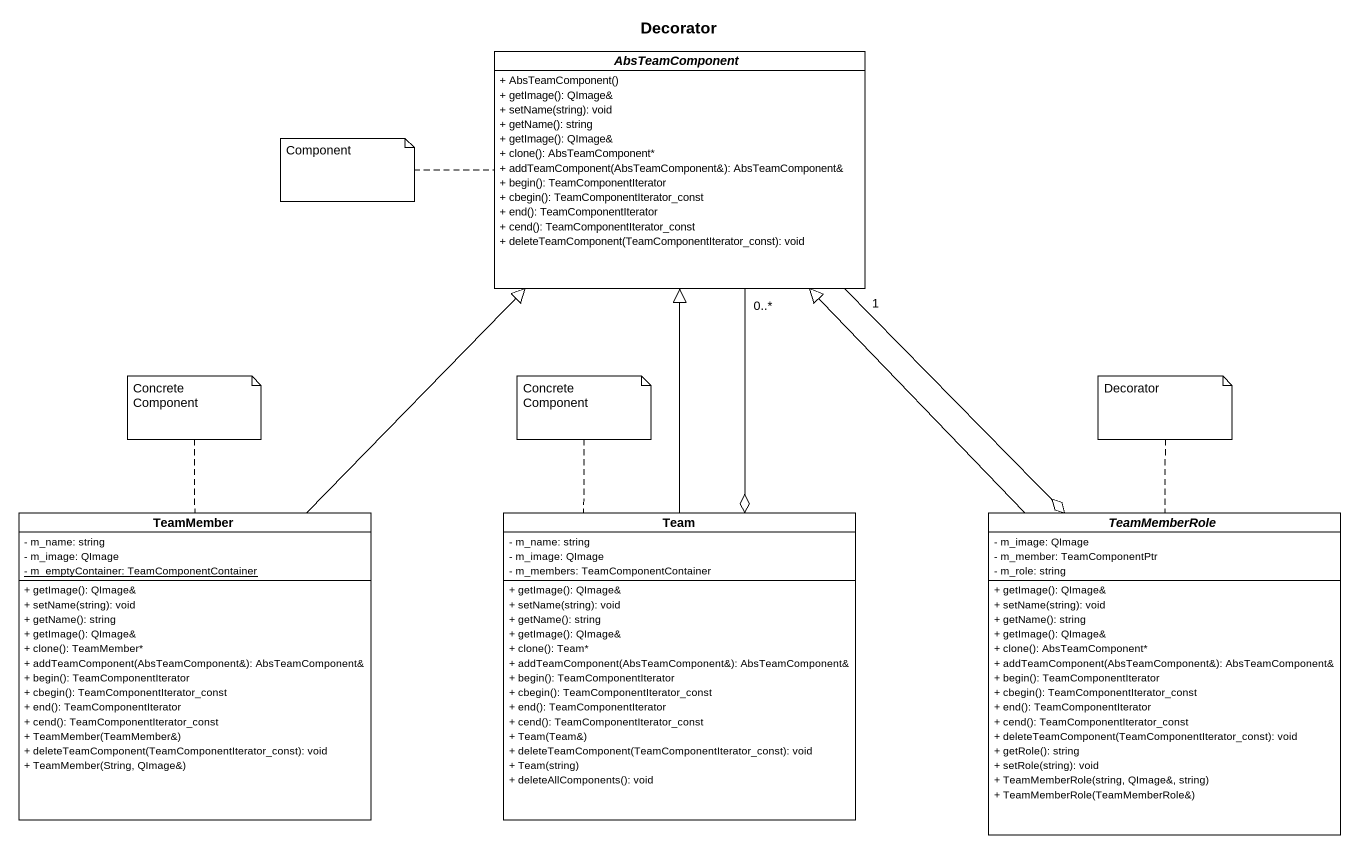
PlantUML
@startuml
title Decorator
hide circle
hide empty members
skinparam classAttributeIconSize 0
abstract class AbsTeamComponent {
  + AbsTeamComponent()
  + getImage(): QImage&
  + setName(string): void
  + getName(): string
  + getImage(): QImage&
  + clone(): AbsTeamComponent*
  + addTeamComponent(AbsTeamComponent&): AbsTeamComponent&
  + begin(): TeamComponentIterator
  + cbegin(): TeamComponentIterator_const
  + end(): TeamComponentIterator
  + cend(): TeamComponentIterator_const
  + deleteTeamComponent(TeamComponentIterator_const): void
}
class TeamMember {
  - m_name: string
  - m_image: QImage
  {static} - m_emptyContainer: TeamComponentContainer
  + getImage(): QImage&
  + setName(string): void
  + getName(): string
  + getImage(): QImage&
  + clone(): TeamMember*
  + addTeamComponent(AbsTeamComponent&): AbsTeamComponent&
  + begin(): TeamComponentIterator
  + cbegin(): TeamComponentIterator_const
  + end(): TeamComponentIterator
  + cend(): TeamComponentIterator_const
  + TeamMember(TeamMember&)
  + deleteTeamComponent(TeamComponentIterator_const): void
  + TeamMember(String, QImage&)
}
class Team {
  - m_name: string
  - m_image: QImage
  - m_members: TeamComponentContainer
  + getImage(): QImage&
  + setName(string): void
  + getName(): string
  + getImage(): QImage&
  + clone(): Team*
  + addTeamComponent(AbsTeamComponent&): AbsTeamComponent&
  + begin(): TeamComponentIterator
  + cbegin(): TeamComponentIterator_const
  + end(): TeamComponentIterator
  + cend(): TeamComponentIterator_const
  + Team(Team&)
  + deleteTeamComponent(TeamComponentIterator_const): void
  + Team(string)
  + deleteAllComponents(): void
}
abstract class TeamMemberRole {
  - m_image: QImage
  - m_member: TeamComponentPtr
  - m_role: string
  + getImage(): QImage&
  + setName(string): void
  + getName(): string
  + getImage(): QImage&
  + clone(): AbsTeamComponent*
  + addTeamComponent(AbsTeamComponent&): AbsTeamComponent&
  + begin(): TeamComponentIterator
  + cbegin(): TeamComponentIterator_const
  + end(): TeamComponentIterator
  + cend(): TeamComponentIterator_const
  + deleteTeamComponent(TeamComponentIterator_const): void
  + getRole(): string
  + setRole(string): void
  + TeamMemberRole(string, QImage&, string)
  + TeamMemberRole(TeamMemberRole&)
}
AbsTeamComponent "0..*" --o Team
AbsTeamComponent "1" --o TeamMemberRole
TeamMember -up-|> AbsTeamComponent
Team -up-|> AbsTeamComponent
TeamMemberRole -up-|> AbsTeamComponent
note left of AbsTeamComponent : Component
note top of TeamMember : Concrete Component
note top of Team : Concrete Component
note top of TeamMemberRole : Decorator
@enduml
